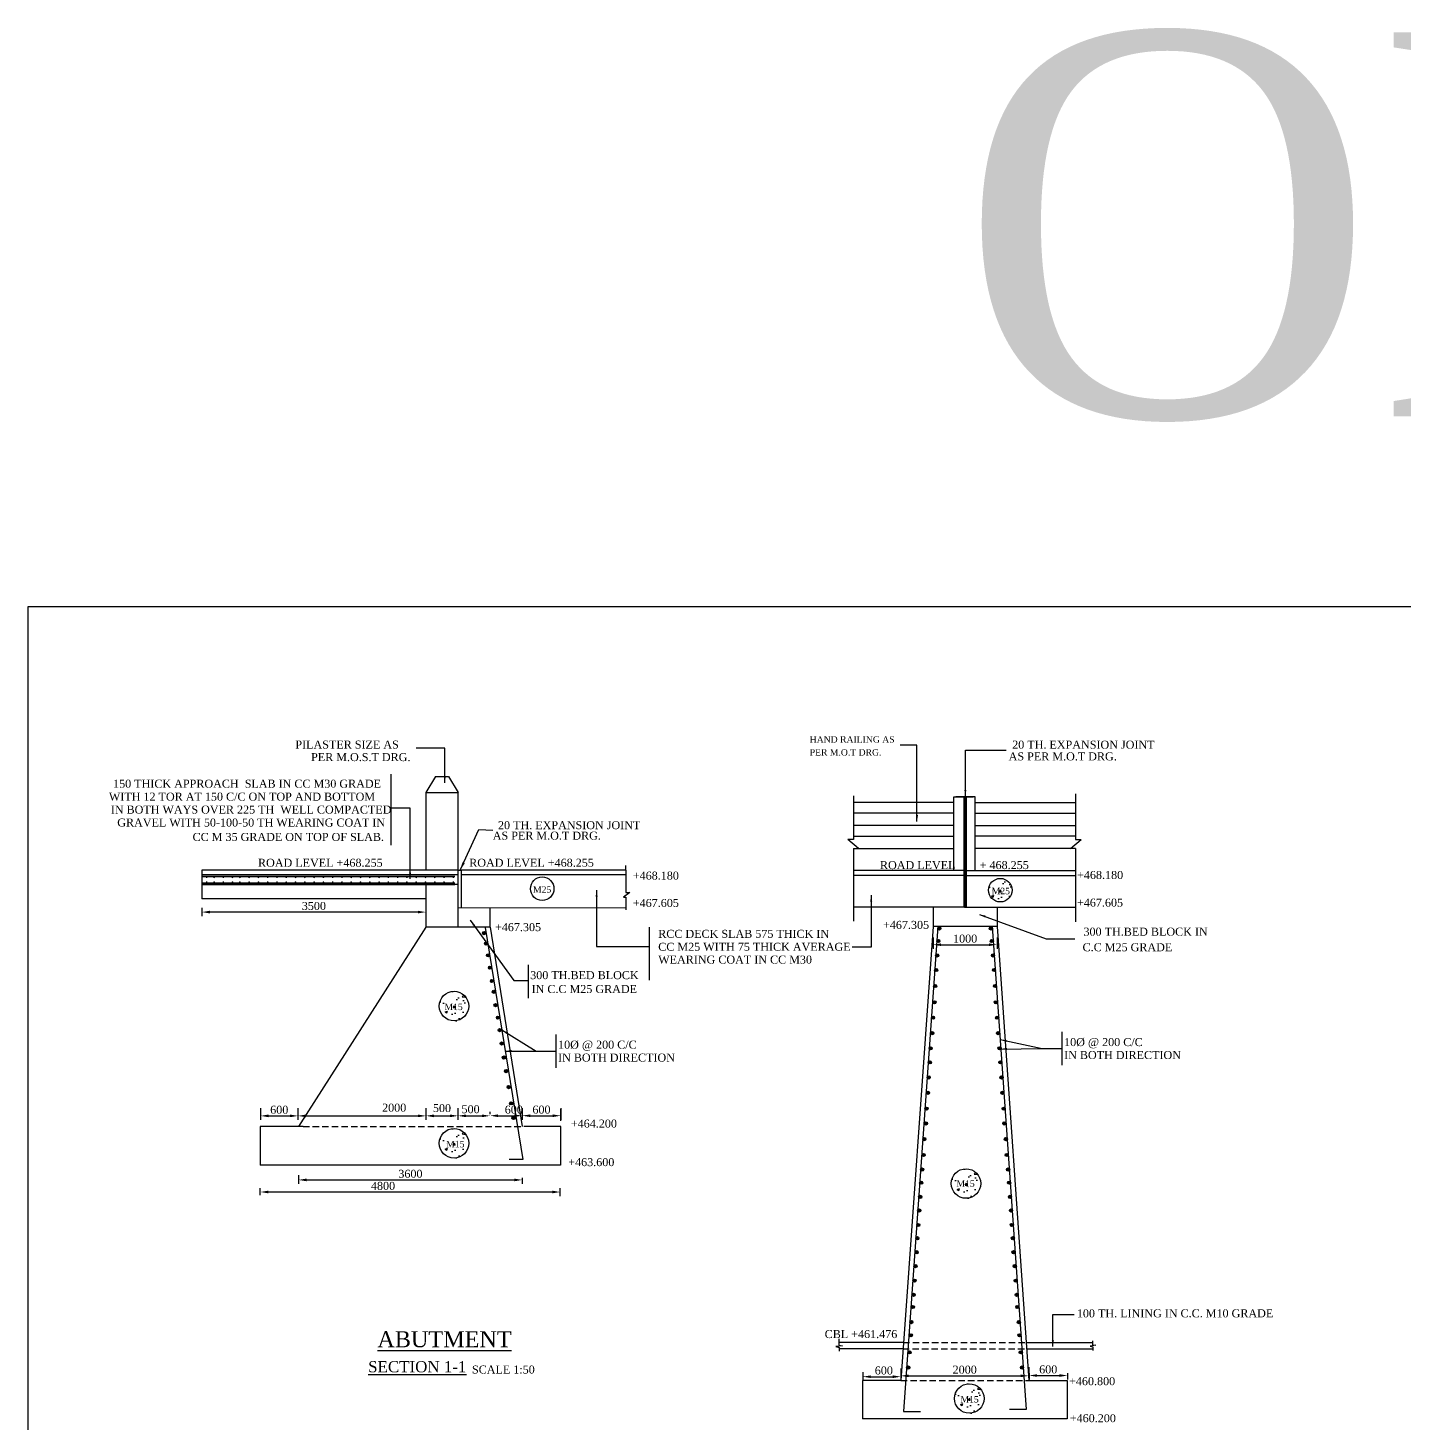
# Model space of a CAD drawing. Header units: millimetres. Extents: x 346 to 1911, y -113 to 1336.
# Drawn here: x 1051 to 1481, y 317 to 753 of the extents above; entities that cross this region are included whole.
import ezdxf
from ezdxf.enums import TextEntityAlignment as Align

# ---------------------------------------------------------------- set-up
doc = ezdxf.new("R2010")
doc.units = ezdxf.units.MM
doc.header["$MEASUREMENT"] = 0
doc.linetypes.add('DASHDOT', pattern=[1, 0.5, -0.25, 0, -0.25])
doc.linetypes.add('HIDDEN', pattern=[0.375, 0.25, -0.125])
doc.styles.get("Standard").update_dxf_attribs({"font": 'times.ttf', "height": 2.5})
doc.dimstyles.new('ISO-25', dxfattribs={"dimtxt": 2.5, "dimasz": 2.5, "dimexe": 1.25, "dimexo": 0.625, "dimtad": 1, "dimtih": 1, "dimtoh": 1, "dimdsep": 46, "dimtxsty": 'Standard', "dimcen": 0.54, "dimadec": 0, "dimazin": 0, "dimtfac": 1, "dimtofl": 0, "dimtmove": 0, "dimatfit": 3, "dimfxl": 1, "dimarcsym": 0})
doc.dimstyles.new('STANDARD$7', dxfattribs={"dimtxt": 2, "dimasz": 2, "dimexe": 1.25, "dimexo": 0.625, "dimtad": 1, "dimdec": 0, "dimlfac": 0.5, "dimdsep": 46, "dimtxsty": 'Standard', "dimcen": 2.5, "dimadec": 0, "dimazin": 0, "dimtfac": 1, "dimtdec": 0, "dimtmove": 0, "dimatfit": 3, "dimfxl": 1, "dimtolj": 1, "dimtzin": 0, "dimarcsym": 0})

# ---------------------------------------------------------------- blocks, each defined once
blk = doc.blocks.new('*D84')
at = {"color": 0, "lineweight": -2, "transparency": 16777216}
for p, q in [((1123.6, 388.28), (1123.6, 390.49)), ((1214.83, 389.24), (1126.1, 389.24)), ((1217.33, 387.93), (1217.33, 390.49))]:
    blk.add_line(p, q, dxfattribs=at)
at = {"color": 0, "transparency": 16777216}
for points in [[(1126.1, 389.66), (1126.1, 388.83), (1123.6, 389.24)], [(1214.83, 389.66), (1214.83, 388.83), (1217.33, 389.24)]]:
    blk.add_solid(points, dxfattribs=at)
at = {"layer": 'Defpoints', "color": 0, "transparency": 16777216}
for p in [(1123.6, 389.24), (1123.6, 387.66), (1217.33, 387.31)]:
    blk.add_point(p, dxfattribs=at)
at = {"color": 0, "transparency": 16777216, "insert": (1161.95, 391.14), "char_height": 2.5, "attachment_point": 5}
blk.add_mtext('4800', dxfattribs=at)
blk = doc.blocks.new('*D85')
at = {"color": 0, "lineweight": -2, "transparency": 16777216}
for p, q in [((1135.37, 414.79), (1135.37, 411.78)), ((1175.37, 415.42), (1175.37, 411.78)), ((1137.87, 413.03), (1172.87, 413.03))]:
    blk.add_line(p, q, dxfattribs=at)
at = {"color": 0, "transparency": 16777216}
for points in [[(1137.87, 413.45), (1137.87, 412.62), (1135.37, 413.03)], [(1172.87, 413.45), (1172.87, 412.62), (1175.37, 413.03)]]:
    blk.add_solid(points, dxfattribs=at)
at = {"layer": 'Defpoints', "color": 0, "transparency": 16777216}
for p in [(1135.37, 415.41), (1175.37, 416.05), (1175.37, 413.03)]:
    blk.add_point(p, dxfattribs=at)
at = {"color": 0, "transparency": 16777216, "insert": (1165.44, 415.57), "char_height": 2.5, "attachment_point": 5}
blk.add_mtext('2000', dxfattribs=at)
blk = doc.blocks.new('*D86')
at = {"color": 0, "lineweight": -2, "transparency": 16777216}
for p, q in [((1135.56, 394.5), (1135.56, 391.77)), ((1138.06, 393.02), (1202.96, 393.02)), ((1205.46, 393.67), (1205.46, 391.77))]:
    blk.add_line(p, q, dxfattribs=at)
at = {"color": 0, "transparency": 16777216}
for points in [[(1138.06, 393.44), (1138.06, 392.6), (1135.56, 393.02)], [(1202.96, 393.44), (1202.96, 392.6), (1205.46, 393.02)]]:
    blk.add_solid(points, dxfattribs=at)
at = {"layer": 'Defpoints', "color": 0, "transparency": 16777216}
for p in [(1135.56, 395.12), (1205.46, 394.29), (1205.46, 393.02)]:
    blk.add_point(p, dxfattribs=at)
at = {"color": 0, "transparency": 16777216, "insert": (1170.51, 394.92), "char_height": 2.5, "attachment_point": 5}
blk.add_mtext('3600', dxfattribs=at)
blk = doc.blocks.new('*D87')
at = {"color": 0, "lineweight": -2, "transparency": 16777216}
for p, q in [((1123.68, 415.41), (1123.68, 411.78)), ((1135.37, 415.41), (1135.37, 411.78)), ((1126.18, 413.03), (1132.87, 413.03))]:
    blk.add_line(p, q, dxfattribs=at)
at = {"color": 0, "transparency": 16777216}
for points in [[(1126.18, 413.45), (1126.18, 412.62), (1123.68, 413.03)], [(1132.87, 413.45), (1132.87, 412.62), (1135.37, 413.03)]]:
    blk.add_solid(points, dxfattribs=at)
at = {"layer": 'Defpoints', "color": 0, "transparency": 16777216}
for p in [(1123.68, 416.04), (1135.37, 416.04), (1135.37, 413.03)]:
    blk.add_point(p, dxfattribs=at)
at = {"color": 0, "transparency": 16777216, "insert": (1129.53, 414.93), "char_height": 2.5, "attachment_point": 5}
blk.add_mtext('600', dxfattribs=at)
blk = doc.blocks.new('*D88')
at = {"color": 0, "lineweight": -2, "transparency": 16777216}
for p, q in [((1195.38, 413.54), (1195.38, 414.34)), ((1205.46, 413.59), (1205.46, 414.34)), ((1197.88, 413.09), (1202.96, 413.09))]:
    blk.add_line(p, q, dxfattribs=at)
at = {"color": 0, "transparency": 16777216}
for points in [[(1197.88, 413.5), (1197.88, 412.67), (1195.38, 413.09)], [(1202.96, 413.5), (1202.96, 412.67), (1205.46, 413.09)]]:
    blk.add_solid(points, dxfattribs=at)
at = {"layer": 'Defpoints', "color": 0, "transparency": 16777216}
for p in [(1195.38, 412.92), (1205.46, 413.09), (1205.46, 412.96)]:
    blk.add_point(p, dxfattribs=at)
at = {"color": 0, "transparency": 16777216, "insert": (1202.81, 414.98), "char_height": 2.5, "attachment_point": 5}
blk.add_mtext('600', dxfattribs=at)
blk = doc.blocks.new('*D89')
at = {"color": 0, "lineweight": -2, "transparency": 16777216}
for p, q in [((1175.37, 415.42), (1175.37, 411.79)), ((1185.37, 415.42), (1185.37, 411.79)), ((1177.87, 413.04), (1182.87, 413.04))]:
    blk.add_line(p, q, dxfattribs=at)
at = {"color": 0, "transparency": 16777216}
for points in [[(1177.87, 413.46), (1177.87, 412.62), (1175.37, 413.04)], [(1182.87, 413.46), (1182.87, 412.62), (1185.37, 413.04)]]:
    blk.add_solid(points, dxfattribs=at)
at = {"layer": 'Defpoints', "color": 0, "transparency": 16777216}
for p in [(1175.37, 416.05), (1185.37, 416.05), (1185.37, 413.04)]:
    blk.add_point(p, dxfattribs=at)
at = {"color": 0, "transparency": 16777216, "insert": (1180.37, 415.46), "char_height": 2.5, "attachment_point": 5}
blk.add_mtext('500', dxfattribs=at)
blk = doc.blocks.new('*D90')
at = {"color": 0, "lineweight": -2, "transparency": 16777216}
for p, q in [((1205.46, 415.42), (1205.46, 411.84)), ((1217.46, 415.42), (1217.46, 411.84)), ((1207.96, 413.09), (1214.96, 413.09))]:
    blk.add_line(p, q, dxfattribs=at)
at = {"color": 0, "transparency": 16777216}
for points in [[(1207.96, 413.5), (1207.96, 412.67), (1205.46, 413.09)], [(1214.96, 413.5), (1214.96, 412.67), (1217.46, 413.09)]]:
    blk.add_solid(points, dxfattribs=at)
at = {"layer": 'Defpoints', "color": 0, "transparency": 16777216}
for p in [(1205.46, 416.05), (1217.46, 416.05), (1217.46, 413.09)]:
    blk.add_point(p, dxfattribs=at)
at = {"color": 0, "transparency": 16777216, "insert": (1211.46, 414.98), "char_height": 2.5, "attachment_point": 5}
blk.add_mtext('600', dxfattribs=at)
blk = doc.blocks.new('*D47')
at = {"color": 0, "lineweight": -2, "transparency": 16777216}
for p, q in [((1311.83, 332.94), (1311.83, 330.29)), ((1314.33, 331.54), (1321.21, 331.54)), ((1323.71, 332.53), (1323.71, 330.29))]:
    blk.add_line(p, q, dxfattribs=at)
at = {"color": 0, "transparency": 16777216}
for points in [[(1314.33, 331.95), (1314.33, 331.12), (1311.83, 331.54)], [(1321.21, 331.95), (1321.21, 331.12), (1323.71, 331.54)]]:
    blk.add_solid(points, dxfattribs=at)
at = {"layer": 'Defpoints', "color": 0, "transparency": 16777216}
for p in [(1311.83, 333.57), (1323.71, 333.15), (1323.71, 331.54)]:
    blk.add_point(p, dxfattribs=at)
at = {"color": 0, "transparency": 16777216, "insert": (1318.43, 333.46), "char_height": 2.5, "attachment_point": 5}
blk.add_mtext('600', dxfattribs=at)
blk = doc.blocks.new('*D48')
at = {"color": 0, "lineweight": -2, "transparency": 16777216}
for p, q in [((1363.83, 332.6), (1363.83, 330.65)), ((1366.33, 331.9), (1373.27, 331.9)), ((1375.77, 332.6), (1375.77, 330.65))]:
    blk.add_line(p, q, dxfattribs=at)
at = {"color": 0, "transparency": 16777216}
for points in [[(1366.33, 332.32), (1366.33, 331.48), (1363.83, 331.9)], [(1373.27, 332.32), (1373.27, 331.48), (1375.77, 331.9)]]:
    blk.add_solid(points, dxfattribs=at)
at = {"layer": 'Defpoints', "color": 0, "transparency": 16777216}
for p in [(1363.83, 333.22), (1375.77, 333.22), (1375.77, 331.9)]:
    blk.add_point(p, dxfattribs=at)
at = {"color": 0, "transparency": 16777216, "insert": (1369.8, 333.8), "char_height": 2.5, "attachment_point": 5}
blk.add_mtext('600', dxfattribs=at)
blk = doc.blocks.new('*D49')
at = {"color": 0, "lineweight": -2, "transparency": 16777216}
for p, q in [((1323.71, 334.09), (1323.71, 330.56)), ((1326.21, 331.81), (1361.19, 331.81)), ((1363.69, 334.48), (1363.69, 330.56))]:
    blk.add_line(p, q, dxfattribs=at)
at = {"color": 0, "transparency": 16777216}
for points in [[(1326.21, 332.23), (1326.21, 331.39), (1323.71, 331.81)], [(1361.19, 332.23), (1361.19, 331.39), (1363.69, 331.81)]]:
    blk.add_solid(points, dxfattribs=at)
at = {"layer": 'Defpoints', "color": 0, "transparency": 16777216}
for p in [(1323.71, 334.72), (1363.69, 335.11), (1363.69, 331.81)]:
    blk.add_point(p, dxfattribs=at)
at = {"color": 0, "transparency": 16777216, "insert": (1343.7, 333.71), "char_height": 2.5, "attachment_point": 5}
blk.add_mtext('2000', dxfattribs=at)
blk = doc.blocks.new('*D50')
at = {"color": 0, "lineweight": -2, "transparency": 16777216}
for p, q in [((1333.83, 468.81), (1333.83, 465.26)), ((1336.33, 466.51), (1351.32, 466.51)), ((1353.82, 468.81), (1353.82, 465.26))]:
    blk.add_line(p, q, dxfattribs=at)
at = {"color": 0, "transparency": 16777216}
for points in [[(1336.33, 466.93), (1336.33, 466.1), (1333.83, 466.51)], [(1351.32, 466.93), (1351.32, 466.1), (1353.82, 466.51)]]:
    blk.add_solid(points, dxfattribs=at)
at = {"layer": 'Defpoints', "color": 0, "transparency": 16777216}
for p in [(1333.83, 469.43), (1353.82, 469.43), (1353.82, 466.51)]:
    blk.add_point(p, dxfattribs=at)
at = {"color": 0, "transparency": 16777216, "insert": (1343.84, 468.41), "char_height": 2.5, "attachment_point": 5}
blk.add_mtext('1000', dxfattribs=at)
blk = doc.blocks.new('*D51')
at = {"color": 0, "lineweight": -2, "transparency": 16777216}
for p, q in [((1105.38, 478.09), (1105.38, 475.46)), ((1172.83, 476.71), (1107.88, 476.71)), ((1175.33, 478.04), (1175.33, 475.46))]:
    blk.add_line(p, q, dxfattribs=at)
at = {"color": 0, "transparency": 16777216}
for points in [[(1107.88, 477.13), (1107.88, 476.29), (1105.38, 476.71)], [(1172.83, 477.13), (1172.83, 476.29), (1175.33, 476.71)]]:
    blk.add_solid(points, dxfattribs=at)
at = {"layer": 'Defpoints', "color": 0, "transparency": 16777216}
for p in [(1105.38, 478.72), (1105.38, 476.71), (1175.33, 478.67)]:
    blk.add_point(p, dxfattribs=at)
at = {"color": 0, "transparency": 16777216, "insert": (1140.35, 478.61), "char_height": 2.5, "attachment_point": 5}
blk.add_mtext('3500', dxfattribs=at)

msp = doc.modelspace()

# ---------------------------------------------------------------- hatches: boundary and pattern name
at = {"ltscale": 10}
h = msp.add_hatch(dxfattribs=at)
h.set_pattern_fill('AR-CONC', color=256, style=0)
h.set_pattern_definition([(50, (-1287.6357, -381.062), (7.172602, -0.627521), [0.75, -8.25]), (355, (-1287.636, -381.062), (-1.387513, 7.521921), [0.6, -6.6]), (100.4514, (-1287.038, -381.1144), (5.785094, 6.894395), [0.637402, -7.011421]), (46.1842, (-1287.636, -379.062), (10.67241, -1.65519), [1.125, -12.375]), (96.6356, (-1286.746, -379.2), (9.346627, 9.74118), [0.956103, -10.51713]), (351.1842, (-1287.636, -379.062), (9.34662, 9.741186), [0.9, -9.9]), (21, (-1286.6357, -379.562), (5.96907, -4.026189), [0.75, -8.25]), (326, (-1286.636, -379.562), (2.433153, 7.2515), [0.6, -6.6]), (71.4514, (-1286.138, -379.8976), (8.402226, 3.225305), [0.637402, -7.011421]), (37.5, (-1287.6357, -381.062), (0.1215986, 3.3289385), [0, -6.52, 0, -6.7, 0, -6.625]), (7.5, (-1287.6357, -381.062), (2.6306954, 3.944117), [0, -3.82, 0, -6.37, 0, -2.525]), (327.5, (-1289.8657, -381.062), (5.3382244, -0.2255487), [0, -2.5, 0, -7.8, 0, -10.35]), (317.5, (-1290.8657, -381.062), (5.831862, 1.00105), [0, -3.25, 0, -5.18, 0, -7.35])])
edge = h.paths.add_edge_path()
edge.add_arc((1354.82406, 483.55542), 3.67468, 0, 360)
for points in [[(1336.27446, 471.59765, -1), (1335.27446, 471.59765, -1)], [(1351.38163, 471.59765, 1), (1352.38163, 471.59765, 1)], [(1193.03238, 470.13604, 1), (1194.03238, 470.13604, 1)], [(1193.67482, 466.86428, 1), (1194.67482, 466.86428, 1)], [(1335.96608, 467.65509, 1), (1334.96608, 467.65509, 1)], [(1351.69001, 467.65509, 1), (1352.69001, 467.65509, 1)], [(1194.26871, 463.17724, 1), (1195.26871, 463.17724, 1)], [(1335.59603, 463.15811, 1), (1334.59603, 463.15811, 1)], [(1352.06006, 463.15811, 1), (1353.06006, 463.15811, 1)], [(1194.86999, 459.33661, 1), (1195.86999, 459.33661, 1)], [(1335.28766, 458.59952, 1), (1334.28766, 458.59952, 1)], [(1352.36844, 458.59952, 1), (1353.36844, 458.59952, 1)], [(1195.4874, 455.169, 1), (1196.4874, 455.169, 1)], [(1334.97928, 453.59445, 1), (1333.97928, 453.59445, 1)], [(1352.67682, 453.59445, 1), (1353.67682, 453.59445, 1)], [(1196.06608, 451.80509, 1), (1197.06608, 451.80509, 1)], [(1334.73295, 448.52843, 1), (1333.73295, 448.52843, 1)], [(1352.92315, 448.52843, 1), (1353.92315, 448.52843, 1)], [(1196.61475, 447.63411, 1), (1197.61475, 447.63411, 1)], [(1197.35749, 443.72306, 1), (1198.35749, 443.72306, 1)], [(1197.89321, 439.8167, 1), (1198.89321, 439.8167, 1)], [(1334.30104, 443.70152, 1), (1333.30104, 443.70152, 1)], [(1353.35506, 443.70152, 1), (1354.35506, 443.70152, 1)], [(1198.51152, 435.6369, 1), (1199.51152, 435.6369, 1)], [(1334.0536, 438.8849, 1), (1333.0536, 438.8849, 1)], [(1353.6025, 438.8849, 1), (1354.6025, 438.8849, 1)], [(1199.20896, 431.2523, 1), (1200.20896, 431.2523, 1)], [(1333.56019, 434.14151, 1), (1332.56019, 434.14151, 1)], [(1354.0959, 434.14151, 1), (1355.0959, 434.14151, 1)], [(1199.89845, 427.0194, 1), (1200.89845, 427.0194, 1)], [(1333.31266, 429.74815, 1), (1332.31266, 429.74815, 1)], [(1354.34344, 429.74815, 1), (1355.34344, 429.74815, 1)], [(1332.94252, 425.05374, 1), (1331.94252, 425.05374, 1)], [(1354.71358, 425.05374, 1), (1355.71358, 425.05374, 1)], [(1200.6947, 422.0175, 1), (1201.6947, 422.0175, 1)], [(1332.69591, 420.23812, 1), (1331.69591, 420.23812, 1)], [(1354.96019, 420.23812, 1), (1355.96019, 420.23812, 1)], [(1201.49442, 416.94899, 1), (1202.49442, 416.94899, 1)], [(1332.26241, 415.29398, 1), (1331.26241, 415.29398, 1)], [(1355.39368, 415.29398, 1), (1356.39368, 415.29398, 1)], [(1202.20241, 412.35956, 1), (1203.20241, 412.35956, 1)], [(1332.07748, 410.6645, 1), (1331.07748, 410.6645, 1)], [(1355.57862, 410.6645, 1), (1356.57862, 410.6645, 1)], [(1331.58334, 405.78329, 1), (1330.58334, 405.78329, 1)], [(1356.07276, 405.78329, 1), (1357.07276, 405.78329, 1)], [(1331.33663, 400.79349, 1), (1330.33663, 400.79349, 1)], [(1356.31946, 400.79349, 1), (1357.31946, 400.79349, 1)], [(1330.90379, 396.26297, 1), (1329.90379, 396.26297, 1)], [(1356.75231, 396.26297, 1), (1357.75231, 396.26297, 1)], [(1330.59147, 392.14299, 1), (1329.59147, 392.14299, 1)], [(1357.06463, 392.14299, 1), (1358.06463, 392.14299, 1)], [(1330.29565, 387.71099, 1), (1329.29565, 387.71099, 1)], [(1357.36044, 387.71099, 1), (1358.36044, 387.71099, 1)], [(1329.99984, 383.47596, 1), (1328.99984, 383.47596, 1)], [(1357.65626, 383.47596, 1), (1358.65626, 383.47596, 1)], [(1329.70402, 378.94547, 1), (1328.70402, 378.94547, 1)], [(1357.95208, 378.94547, 1), (1358.95208, 378.94547, 1)], [(1329.4082, 374.80893, 1), (1328.4082, 374.80893, 1)], [(1358.24789, 374.80893, 1), (1359.24789, 374.80893, 1)], [(1329.2104, 370.4202, 1), (1328.2104, 370.4202, 1)], [(1358.4457, 370.4202, 1), (1359.4457, 370.4202, 1)], [(1328.81598, 366.08668, 1), (1327.81598, 366.08668, 1)], [(1358.84012, 366.08668, 1), (1359.84012, 366.08668, 1)], [(1328.52016, 361.55619, 1), (1327.52016, 361.55619, 1)], [(1359.13594, 361.55619, 1), (1360.13594, 361.55619, 1)], [(1328.22434, 357.12419, 1), (1327.22434, 357.12419, 1)], [(1359.43175, 357.12419, 1), (1360.43175, 357.12419, 1)], [(1328.02654, 353.33011, 1), (1327.02654, 353.33011, 1)], [(1359.62956, 353.33011, 1), (1360.62956, 353.33011, 1)], [(1327.53351, 348.60263, 1), (1326.53351, 348.60263, 1)], [(1360.12259, 348.60263, 1), (1361.12259, 348.60263, 1)], [(1327.3363, 344.4661, 1), (1326.3363, 344.4661, 1)], [(1360.3198, 344.4661, 1), (1361.3198, 344.4661, 1)], [(1326.94188, 339.14769, 1), (1325.94188, 339.14769, 1)], [(1360.71422, 339.14769, 1), (1361.71422, 339.14769, 1)], [(1326.54671, 334.38837, 1), (1325.54671, 334.38837, 1)], [(1361.10938, 334.38837, 1), (1362.10938, 334.38837, 1)]]:
    msp.add_hatch(color=256).paths.add_polyline_path(points)
h = msp.add_hatch(dxfattribs=at)
h.set_pattern_fill('AR-CONC', color=256, style=0)
h.set_pattern_definition([(50, (-1458.3325, -417.278), (7.172602, -0.627521), [0.75, -8.25]), (355, (-1458.3325, -417.278), (-1.387513, 7.521921), [0.6, -6.6]), (100.4514, (-1457.735, -417.33), (5.785094, 6.894395), [0.637402, -7.011421]), (46.1842, (-1458.3325, -415.278), (10.67241, -1.65519), [1.125, -12.375]), (96.6356, (-1457.443, -415.416), (9.346627, 9.74118), [0.956103, -10.51713]), (351.1842, (-1458.333, -415.278), (9.34662, 9.741186), [0.9, -9.9]), (21, (-1457.3325, -415.778), (5.96907, -4.026189), [0.75, -8.25]), (326, (-1457.3325, -415.778), (2.433153, 7.2515), [0.6, -6.6]), (71.4514, (-1456.835, -416.113), (8.402226, 3.225305), [0.637402, -7.011421]), (37.5, (-1458.3325, -417.2777), (0.1215986, 3.3289385), [0, -6.52, 0, -6.7, 0, -6.625]), (7.5, (-1458.3325, -417.2777), (2.6306954, 3.944117), [0, -3.82, 0, -6.37, 0, -2.525]), (327.5, (-1460.5625, -417.2777), (5.3382244, -0.2255487), [0, -2.5, 0, -7.8, 0, -10.35]), (317.5, (-1461.5625, -417.2777), (5.831862, 1.00105), [0, -3.25, 0, -5.18, 0, -7.35])])
edge = h.paths.add_edge_path()
edge.add_arc((1184.12722, 447.33977), 4.61142, 0, 360)
h = msp.add_hatch(dxfattribs=at)
h.set_pattern_fill('AR-CONC', color=256, style=0)
h.set_pattern_definition([(50, (-1458.3325, -460.1426), (7.172602, -0.627521), [0.75, -8.25]), (355, (-1458.3325, -460.1426), (-1.387513, 7.521921), [0.6, -6.6]), (100.4514, (-1457.735, -460.195), (5.785094, 6.894395), [0.637402, -7.011421]), (46.1842, (-1458.3325, -458.143), (10.67241, -1.65519), [1.125, -12.375]), (96.6356, (-1457.443, -458.28), (9.346627, 9.74118), [0.956103, -10.51713]), (351.1842, (-1458.333, -458.143), (9.34662, 9.741186), [0.9, -9.9]), (21, (-1457.3325, -458.6426), (5.96907, -4.026189), [0.75, -8.25]), (326, (-1457.3325, -458.6426), (2.433153, 7.2515), [0.6, -6.6]), (71.4514, (-1456.835, -458.978), (8.402226, 3.225305), [0.637402, -7.011421]), (37.5, (-1458.3325, -460.1426), (0.1215986, 3.3289385), [0, -6.52, 0, -6.7, 0, -6.625]), (7.5, (-1458.3325, -460.1426), (2.6306954, 3.944117), [0, -3.82, 0, -6.37, 0, -2.525]), (327.5, (-1460.5625, -460.1426), (5.3382244, -0.2255487), [0, -2.5, 0, -7.8, 0, -10.35]), (317.5, (-1461.5625, -460.1426), (5.831862, 1.00105), [0, -3.25, 0, -5.18, 0, -7.35])])
edge = h.paths.add_edge_path()
edge.add_arc((1184.12722, 404.47493), 4.61142, 0, 360)
h = msp.add_hatch(dxfattribs=at)
h.set_pattern_fill('AR-CONC', color=256, style=0)
h.set_pattern_definition([(50, (-1298.3533, -472.73), (7.172602, -0.627521), [0.75, -8.25]), (355, (-1298.353, -472.73), (-1.387513, 7.521921), [0.6, -6.6]), (100.4514, (-1297.7556, -472.782), (5.785094, 6.894395), [0.637402, -7.011421]), (46.1842, (-1298.353, -470.73), (10.67241, -1.65519), [1.125, -12.375]), (96.6356, (-1297.464, -470.868), (9.346627, 9.74118), [0.956103, -10.51713]), (351.1842, (-1298.353, -470.73), (9.34662, 9.741186), [0.9, -9.9]), (21, (-1297.3533, -471.23), (5.96907, -4.026189), [0.75, -8.25]), (326, (-1297.353, -471.23), (2.433153, 7.2515), [0.6, -6.6]), (71.4514, (-1296.856, -471.5655), (8.402226, 3.225305), [0.637402, -7.011421]), (37.5, (-1298.3533, -472.73), (0.1215986, 3.3289385), [0, -6.52, 0, -6.7, 0, -6.625]), (7.5, (-1298.3533, -472.73), (2.6306954, 3.944117), [0, -3.82, 0, -6.37, 0, -2.525]), (327.5, (-1300.5833, -472.73), (5.3382244, -0.2255487), [0, -2.5, 0, -7.8, 0, -10.35]), (317.5, (-1301.5833, -472.73), (5.831862, 1.00105), [0, -3.25, 0, -5.18, 0, -7.35])])
edge = h.paths.add_edge_path()
edge.add_arc((1344.10638, 391.88755), 4.61142, 0, 360)
h = msp.add_hatch(dxfattribs=at)
h.set_pattern_fill('AR-CONC', color=256, style=0)
h.set_pattern_definition([(50, (-1297.3385, -539.897), (7.172602, -0.627521), [0.75, -8.25]), (355, (-1297.3385, -539.897), (-1.387513, 7.521921), [0.6, -6.6]), (100.4514, (-1296.741, -539.949), (5.785094, 6.894395), [0.637402, -7.011421]), (46.1842, (-1297.3385, -537.897), (10.67241, -1.65519), [1.125, -12.375]), (96.6356, (-1296.449, -538.035), (9.346627, 9.74118), [0.956103, -10.51713]), (351.1842, (-1297.339, -537.897), (9.34662, 9.741186), [0.9, -9.9]), (21, (-1296.3385, -538.397), (5.96907, -4.026189), [0.75, -8.25]), (326, (-1296.3385, -538.397), (2.433153, 7.2515), [0.6, -6.6]), (71.4514, (-1295.841, -538.7326), (8.402226, 3.225305), [0.637402, -7.011421]), (37.5, (-1297.3385, -539.897), (0.1215986, 3.3289385), [0, -6.52, 0, -6.7, 0, -6.625]), (7.5, (-1297.3385, -539.897), (2.6306954, 3.944117), [0, -3.82, 0, -6.37, 0, -2.525]), (327.5, (-1299.5685, -539.897), (5.3382244, -0.2255487), [0, -2.5, 0, -7.8, 0, -10.35]), (317.5, (-1300.5685, -539.897), (5.831862, 1.00105), [0, -3.25, 0, -5.18, 0, -7.35])])
edge = h.paths.add_edge_path()
edge.add_arc((1345.12117, 324.72046), 4.61142, 0, 360)

# ---------------------------------------------------------------- linework, layer by layer
for p, q in [((1050.99009, 572.05795), (1050.99009, 32.05795)), ((1910.99008, 572.05795), (1050.99009, 572.05795)), ((1164.49884, 497.63288), (1164.49884, 519.81393)), ((1178.31898, 519.09634), (1175.36034, 514.04123)), ((1178.31898, 519.09634), (1182.37942, 519.09634)), ((1182.37942, 519.09634), (1185.37942, 514.04123)), ((1164.49884, 507.13096), (1164.49884, 512.29711)), ((1175.29064, 514.04123), (1175.29064, 489.85538)), ((1175.36034, 514.04123), (1185.37942, 514.04123)), ((1185.37942, 471.99134), (1185.37942, 514.04123)), ((1340.3291, 510.94278), (1308.95321, 510.94278)), ((1340.3291, 491.8283), (1340.3291, 512.7283)), ((1340.3291, 489.69204), (1340.3291, 512.7283)), ((1340.3291, 512.7283), (1342.01827, 512.7283)), ((1340.3291, 512.7283), (1346.3291, 512.7283)), ((1340.3291, 512.7283), (1342.01827, 512.7283)), ((1340.3291, 512.7283), (1346.3291, 512.7283)), ((1346.92962, 512.7283), (1340.92962, 512.7283)), ((1346.92962, 512.7283), (1340.92962, 512.7283)), ((1343.62936, 489.69204), (1343.62936, 512.7283)), ((1346.92962, 512.7283), (1345.24045, 512.7283)), ((1346.92962, 512.7283), (1345.24045, 512.7283)), ((1346.92962, 489.69204), (1346.92962, 512.7283)), ((1346.92962, 491.8283), (1346.92962, 512.7283)), ((1346.92962, 510.94278), (1378.30551, 510.94278)), ((1340.3291, 507.64278), (1308.95321, 507.64278)), ((1346.92962, 507.64278), (1378.30551, 507.64278)), ((1340.3291, 503.74278), (1308.95321, 503.74278)), ((1346.92962, 503.74278), (1378.30551, 503.74278)), ((1308.95321, 500.44278), (1340.3291, 500.44278)), ((1378.30551, 500.44278), (1346.92962, 500.44278)), ((1308.95321, 496.54278), (1340.3291, 496.54278)), ((1378.30551, 496.54278), (1346.92962, 496.54278)), ((1105.37942, 488.34123), (1184.37942, 488.34123)), ((1185.37942, 489.84123), (1186.4554, 489.84123)), ((1237.8546, 489.84123), (1186.4554, 489.84123)), ((1186.45691, 477.98416), (1186.4554, 489.84123)), ((1237.8546, 488.34123), (1186.4554, 488.34123)), ((1343.62936, 489.69204), (1308.95321, 489.69204)), ((1343.62936, 489.69204), (1378.30551, 489.69204)), ((1105.37942, 487.84123), (1184.37942, 487.84123)), ((1105.37942, 485.84123), (1184.37942, 485.84123)), ((1105.37942, 485.34123), (1184.37942, 485.34123)), ((1175.3264, 485.34123), (1175.32508, 471.99134)), ((1343.62936, 488.19204), (1308.95321, 488.19204)), ((1343.62936, 488.19204), (1308.95321, 488.19204)), ((1343.62936, 488.19204), (1378.30551, 488.19204)), ((1237.8546, 478.04123), (1185.37942, 477.98296)), ((1195.3794, 471.99134), (1195.3794, 477.99237)), ((1343.62936, 478.25204), (1308.95321, 478.25204)), ((1343.62936, 478.25204), (1378.30551, 478.25204)), ((1195.3794, 471.99134), (1175.32508, 471.99134)), ((1245.1766, 455.48886), (1245.1766, 471.9656)), ((1207.35672, 449.79481), (1207.35672, 460.18458)), ((1216.06628, 428.08299), (1216.06628, 438.47277)), ((1374.18383, 428.87944), (1374.18383, 439.26922)), ((1185.37287, 413.82849), (1185.37287, 411.79066)), ((1187.87287, 413.04066), (1192.8794, 413.04066)), ((1205.60148, 399.41516), (1201.32119, 399.41516)), ((1305.54753, 341.19764), (1303.44619, 340.92135)), ((1303.44619, 340.92135), (1304.44156, 340.70032)), ((1304.33096, 343.35268), (1304.33096, 341.41867)), ((1304.33096, 341.41867), (1305.54753, 341.19764)), ((1324.47083, 342.27009), (1304.37016, 342.27009)), ((1324.34385, 340.27009), (1304.37016, 340.27009)), ((1304.44156, 340.70032), (1304.44156, 339.53991)), ((1363.01638, 342.27009), (1383.72247, 342.27009)), ((1363.14108, 340.27009), (1383.72247, 340.27009)), ((1384.72354, 341.34139), (1382.86226, 341.06585)), ((1382.86226, 341.06585), (1383.6895, 340.89363)), ((1383.65503, 342.78799), (1383.65503, 341.5136)), ((1383.65503, 341.5136), (1384.72354, 341.34139)), ((1383.6895, 340.89363), (1383.6895, 339.72258)), ((1324.5285, 320.68331), (1329.84472, 320.68331)), ((1362.89142, 321.27375), (1357.725, 321.27375))]:
    msp.add_line(p, q)
for p, q in [((1308.95321, 513.08476), (1308.95321, 499.33967)), ((1378.30551, 513.7052), (1378.30551, 499.33967)), ((1308.95321, 499.33967), (1307.15951, 499.33967)), ((1310.47243, 496.54278), (1307.15951, 499.33967)), ((1376.78629, 496.54278), (1380.09921, 499.33967)), ((1378.30551, 499.33967), (1380.09921, 499.33967)), ((1308.95321, 496.54278), (1308.95321, 473.82553)), ((1308.95321, 496.54278), (1310.47243, 496.54278)), ((1378.30551, 496.54278), (1376.78629, 496.54278)), ((1378.30551, 496.54278), (1378.30551, 473.67845)), ((1237.8546, 489.84123), (1237.8546, 491.29617)), ((1237.8546, 489.84123), (1237.8546, 482.85374)), ((1239.11223, 482.85374), (1237.06487, 481.41614)), ((1237.06487, 481.41614), (1237.8546, 481.41614)), ((1237.8546, 482.85374), (1239.11223, 482.85374)), ((1237.8546, 481.41614), (1237.8546, 477.37868)), ((1205.4554, 415.42003), (1205.4554, 411.79066)), ((1205.4554, 415.42003), (1205.4554, 411.79066)), ((1217.4554, 411.49742), (1217.4554, 415.12083)), ((1123.56287, 409.66798), (1123.59522, 397.66798)), ((1136.95809, 409.66798), (1123.56287, 409.66798)), ((1217.41287, 409.66798), (1217.41287, 397.66798)), ((1217.41287, 397.66798), (1123.59522, 397.66798))]:
    msp.add_line(p, q, dxfattribs=at)
at = {"lineweight": 70}
for p, q in [((1343.62936, 478.25204), (1343.62936, 512.7283)), ((1344.02936, 478.25204), (1344.02936, 512.7283))]:
    msp.add_line(p, q, dxfattribs=at)
at = {"color": 0, "ltscale": 10}
for p, q in [((1185.37942, 489.84123), (1105.37942, 489.84123)), ((1105.37942, 489.84123), (1105.37942, 480.84123)), ((1185.37942, 488.34123), (1105.37942, 488.34123)), ((1185.37942, 485.34123), (1105.37942, 485.34123)), ((1175.32137, 480.8446), (1105.37942, 480.84123)), ((1333.83455, 478.25204), (1333.83455, 472.25204)), ((1353.82154, 478.25204), (1353.82154, 472.25204)), ((1175.32508, 471.99134), (1135.56463, 409.66798)), ((1193.88506, 471.88512), (1205.60148, 399.41516)), ((1195.3794, 471.99134), (1205.4554, 409.66798)), ((1333.83455, 472.25204), (1323.71288, 330.33204)), ((1335.33154, 472.15699), (1324.5285, 320.68331)), ((1353.82154, 472.25204), (1333.83455, 472.25204)), ((1352.32445, 472.1587), (1362.89142, 321.27375)), ((1353.82154, 472.25204), (1363.76067, 330.33204)), ((1217.4554, 409.66798), (1205.97287, 409.66798)), ((1323.71288, 330.33204), (1311.77168, 330.33204)), ((1311.77168, 330.33204), (1311.77168, 318.33204)), ((1363.76067, 330.33204), (1375.70187, 330.33204)), ((1375.70187, 330.33204), (1375.70187, 318.33204)), ((1375.70187, 318.33204), (1311.77168, 318.33204))]:
    msp.add_line(p, q, dxfattribs=at)
at = {"color": 0, "linetype": 'DASHDOT', "ltscale": 15}
msp.add_line((1185.37942, 479.28296), (1185.37942, 489.84123), dxfattribs=at)
at = {"linetype": 'HIDDEN', "ltscale": 8}
for p, q in [((1136.95809, 409.66798), (1205.97287, 409.66798)), ((1324.34385, 340.27009), (1363.14108, 340.27009)), ((1324.47083, 342.27009), (1363.01638, 342.27009)), ((1323.71288, 330.33204), (1363.68913, 330.33204))]:
    msp.add_line(p, q, dxfattribs=at)
at = {"const_width": 0.25, "flags": 128}
for points in [[(1106.97394, 487.55686, -1), (1106.72394, 487.55686, -1)], [(1106.97394, 486.08742, -1), (1106.72394, 486.08742, -1)], [(1109.28892, 487.55686, -1), (1109.03892, 487.55686, -1)], [(1109.28892, 486.08742, -1), (1109.03892, 486.08742, -1)], [(1112.18892, 487.55686, -1), (1111.93892, 487.55686, -1)], [(1112.18892, 486.08742, -1), (1111.93892, 486.08742, -1)], [(1115.02886, 487.55686, -1), (1114.77886, 487.55686, -1)], [(1115.02886, 486.08742, -1), (1114.77886, 486.08742, -1)], [(1117.34384, 487.55686, -1), (1117.09384, 487.55686, -1)], [(1117.34384, 486.08742, -1), (1117.09384, 486.08742, -1)], [(1120.24384, 487.55686, -1), (1119.99384, 487.55686, -1)], [(1120.24384, 486.08742, -1), (1119.99384, 486.08742, -1)], [(1123.14384, 487.55686, -1), (1122.89384, 487.55686, -1)], [(1123.14384, 486.08742, -1), (1122.89384, 486.08742, -1)], [(1126.04384, 487.55686, -1), (1125.79384, 487.55686, -1)], [(1126.04384, 486.08742, -1), (1125.79384, 486.08742, -1)], [(1128.94384, 487.55686, -1), (1128.69384, 487.55686, -1)], [(1128.94384, 486.08742, -1), (1128.69384, 486.08742, -1)], [(1131.84384, 487.55686, -1), (1131.59384, 487.55686, -1)], [(1131.84384, 486.08742, -1), (1131.59384, 486.08742, -1)], [(1134.74384, 487.55686, -1), (1134.49384, 487.55686, -1)], [(1134.74384, 486.08742, -1), (1134.49384, 486.08742, -1)], [(1137.64384, 487.55686, -1), (1137.39384, 487.55686, -1)], [(1137.64384, 486.08742, -1), (1137.39384, 486.08742, -1)], [(1140.54384, 487.55686, -1), (1140.29384, 487.55686, -1)], [(1140.54384, 486.08742, -1), (1140.29384, 486.08742, -1)], [(1143.44384, 487.55686, -1), (1143.19384, 487.55686, -1)], [(1143.44384, 486.08742, -1), (1143.19384, 486.08742, -1)], [(1146.34384, 487.55686, -1), (1146.09384, 487.55686, -1)], [(1146.34384, 486.08742, -1), (1146.09384, 486.08742, -1)], [(1149.24384, 487.55686, -1), (1148.99384, 487.55686, -1)], [(1149.24384, 486.08742, -1), (1148.99384, 486.08742, -1)], [(1152.14384, 487.55686, -1), (1151.89384, 487.55686, -1)], [(1152.14384, 486.08742, -1), (1151.89384, 486.08742, -1)], [(1155.04384, 487.55686, -1), (1154.79384, 487.55686, -1)], [(1155.04384, 486.08742, -1), (1154.79384, 486.08742, -1)], [(1157.94384, 487.55686, -1), (1157.69384, 487.55686, -1)], [(1157.94384, 486.08742, -1), (1157.69384, 486.08742, -1)], [(1160.84384, 487.55686, -1), (1160.59384, 487.55686, -1)], [(1160.84384, 486.08742, -1), (1160.59384, 486.08742, -1)], [(1163.74384, 487.55686, -1), (1163.49384, 487.55686, -1)], [(1163.74384, 486.08742, -1), (1163.49384, 486.08742, -1)], [(1166.64384, 487.55686, -1), (1166.39384, 487.55686, -1)], [(1166.64384, 486.08742, -1), (1166.39384, 486.08742, -1)], [(1169.54384, 487.55686, -1), (1169.29384, 487.55686, -1)], [(1169.54384, 486.08742, -1), (1169.29384, 486.08742, -1)], [(1172.44384, 487.55686, -1), (1172.19384, 487.55686, -1)], [(1172.44384, 486.08742, -1), (1172.19384, 486.08742, -1)], [(1175.34384, 487.55686, -1), (1175.09384, 487.55686, -1)], [(1175.34384, 486.08742, -1), (1175.09384, 486.08742, -1)], [(1178.24384, 487.55686, -1), (1177.99384, 487.55686, -1)], [(1178.24384, 486.08742, -1), (1177.99384, 486.08742, -1)], [(1181.14384, 487.55686, -1), (1180.89384, 487.55686, -1)], [(1181.14384, 486.08742, -1), (1180.89384, 486.08742, -1)], [(1183.79384, 487.55686, 1), (1184.04384, 487.55686, 1)], [(1183.79384, 486.08742, 1), (1184.04384, 486.08742, 1)]]:
    msp.add_lwpolyline(points, format="xyb", close=True, dxfattribs=at)
for centre, radius in [((1211.6831, 484.00314), 3.67468), ((1354.82406, 483.55542), 3.67468), ((1335.77446, 471.59765), 0.5), ((1351.88163, 471.59765), 0.5), ((1193.53238, 470.13604), 0.5), ((1194.17482, 466.86428), 0.5), ((1335.46608, 467.65509), 0.5), ((1352.19001, 467.65509), 0.5), ((1194.76871, 463.17724), 0.5), ((1335.09603, 463.15811), 0.5), ((1352.56006, 463.15811), 0.5), ((1195.36999, 459.33661), 0.5), ((1334.78766, 458.59952), 0.5), ((1352.86844, 458.59952), 0.5), ((1195.9874, 455.169), 0.5), ((1334.47928, 453.59445), 0.5), ((1353.17682, 453.59445), 0.5), ((1184.12722, 447.33977), 4.61142), ((1196.56608, 451.80509), 0.5), ((1334.23295, 448.52843), 0.5), ((1353.42315, 448.52843), 0.5), ((1197.11475, 447.63411), 0.5), ((1197.85749, 443.72306), 0.5), ((1198.39321, 439.8167), 0.5), ((1333.80104, 443.70152), 0.5), ((1353.85506, 443.70152), 0.5), ((1199.01152, 435.6369), 0.5), ((1333.5536, 438.8849), 0.5), ((1354.1025, 438.8849), 0.5), ((1199.70896, 431.2523), 0.5), ((1333.06019, 434.14151), 0.5), ((1354.5959, 434.14151), 0.5), ((1200.39845, 427.0194), 0.5), ((1332.81266, 429.74815), 0.5), ((1354.84344, 429.74815), 0.5), ((1332.44252, 425.05374), 0.5), ((1355.21358, 425.05374), 0.5), ((1201.1947, 422.0175), 0.5), ((1332.19591, 420.23812), 0.5), ((1355.46019, 420.23812), 0.5), ((1201.99442, 416.94899), 0.5), ((1331.76241, 415.29398), 0.5), ((1355.89368, 415.29398), 0.5), ((1202.70241, 412.35956), 0.5), ((1331.57748, 410.6645), 0.5), ((1356.07862, 410.6645), 0.5), ((1184.12722, 404.47493), 4.61142), ((1331.08334, 405.78329), 0.5), ((1356.57276, 405.78329), 0.5), ((1330.83663, 400.79349), 0.5), ((1356.81946, 400.79349), 0.5), ((1330.40379, 396.26297), 0.5), ((1357.25231, 396.26297), 0.5), ((1330.09147, 392.14299), 0.5), ((1344.10638, 391.88755), 4.61142), ((1357.56463, 392.14299), 0.5), ((1329.79565, 387.71099), 0.5), ((1357.86044, 387.71099), 0.5), ((1329.49984, 383.47596), 0.5), ((1358.15626, 383.47596), 0.5), ((1329.20402, 378.94547), 0.5), ((1358.45208, 378.94547), 0.5), ((1328.9082, 374.80893), 0.5), ((1358.74789, 374.80893), 0.5), ((1328.7104, 370.4202), 0.5), ((1358.9457, 370.4202), 0.5), ((1328.31598, 366.08668), 0.5), ((1359.34012, 366.08668), 0.5), ((1328.02016, 361.55619), 0.5), ((1359.63594, 361.55619), 0.5), ((1327.72434, 357.12419), 0.5), ((1359.93175, 357.12419), 0.5), ((1327.52654, 353.33011), 0.5), ((1360.12956, 353.33011), 0.5), ((1327.03351, 348.60263), 0.5), ((1360.62259, 348.60263), 0.5), ((1326.8363, 344.4661), 0.5), ((1360.8198, 344.4661), 0.5), ((1326.44188, 339.14769), 0.5), ((1361.21422, 339.14769), 0.5), ((1326.04671, 334.38837), 0.5), ((1361.60938, 334.38837), 0.5), ((1345.12117, 324.72046), 4.61142)]:
    msp.add_circle(centre, radius)
for points in [[(1187.87287, 413.45733), (1187.87287, 412.62399), (1185.37287, 413.04066)], [(1192.8794, 413.45733), (1192.8794, 412.62399), (1195.3794, 413.04066)]]:
    msp.add_solid(points)

# ---------------------------------------------------------------- texts
at = {"color": 1}
msp.add_text('OK', height=120, dxfattribs=at).set_placement((1472.48326, 631.64339), align=Align.CENTER)
for s, height, p in [(' PILASTER SIZE AS', 2.5, (1133.62277, 527.80273)), ('HAND RAILING AS', 2, (1295.27582, 529.65829)), ('PER M.O.T DRG.', 2, (1295.27582, 525.61067)), ('PER M.O.S.T DRG.', 2.5, (1139.46743, 523.89223)), (' AS PER M.O.T DRG.', 2.5, (1356.48569, 524.11023)), ('150 THICK APPROACH  SLAB IN CC M30 GRADE', 2.5, (1077.60727, 515.5817)), ('WITH 12 TOR AT 150 C/C ON TOP AND BOTTOM', 2.5, (1076.29774, 511.53408)), ('IN BOTH WAYS OVER 225 TH  WELL COMPACTED', 2.5, (1076.89298, 507.48646)), ('GRAVEL WITH 50-100-50 TH WEARING COAT IN ', 2.5, (1078.91679, 503.43884)), ('CC M 35 GRADE ON TOP OF SLAB.', 2.5, (1102.45526, 498.9452)), (' AS PER M.O.T DRG.', 2.5, (1195.29627, 499.34621)), ('ROAD LEVEL +468.255', 2.5, (1122.88849, 490.87946)), ('ROAD LEVEL +468.255', 2.5, (1188.88538, 490.88343)), ('ROAD LEVEL        + 468.255', 2.5, (1317.22705, 490.14728)), ('+468.180', 2.5, (1239.99049, 486.86602)), ('+468.180', 2.5, (1378.80876, 487.05604)), (' M25', 2, (1208.05994, 482.74731)), (' M25', 2, (1351.37106, 482.29959)), ('+467.605', 2.5, (1239.99049, 478.32138)), ('+467.605', 2.5, (1378.77525, 478.41504)), ('+467.305', 2.5, (1196.93916, 470.76077)), ('RCC DECK SLAB 575 THICK IN', 2.5, (1247.9473, 468.66377)), ('+467.305', 2.5, (1318.17259, 471.46452)), ('300 TH.BED BLOCK IN', 2.5, (1380.80936, 469.33962)), ('CC M25 WITH 75 THICK AVERAGE', 2.5, (1247.9473, 464.61615)), ('C.C M25 GRADE', 2.5, (1380.53901, 464.47701)), ('WEARING COAT IN CC M30', 2.5, (1247.9473, 460.61615)), ('300 TH.BED BLOCK ', 2.5, (1207.93861, 455.75299)), ('IN C.C M25 GRADE', 2.5, (1208.37565, 451.42319)), (' M15', 2, (1180.40314, 446.08394)), ('10%%C @ 200 C/C', 2.5, (1216.64817, 434.04118)), ('10%%C @ 200 C/C', 2.5, (1374.76572, 434.83763)), ('IN BOTH DIRECTION', 2.5, (1216.64817, 430.00126)), ('IN BOTH DIRECTION', 2.5, (1374.76572, 430.79771)), ('+464.200', 2.5, (1220.63801, 409.37891)), (' M15', 2, (1180.92762, 403.2191)), ('+463.600', 2.5, (1219.83219, 397.32659)), (' M15', 2, (1340.36586, 390.88179)), ('CBL +461.476', 2.5, (1299.94725, 343.60517)), ('SCALE 1:50', 2.5, (1189.74337, 332.5182)), ('+460.800', 2.5, (1376.30725, 328.88265)), (' M15', 2, (1341.61422, 323.46463)), ('+460.200', 2.5, (1376.53317, 317.31919))]:
    msp.add_text(s, height=height).set_placement(p)
for s, height, p in [(' %%UABUTMENT', 5, (1180.2111, 340.73636)), ('%%uSECTION 1-1', 3.5, (1172.64973, 332.90346))]:
    msp.add_text(s, height=height).set_placement(p, align=Align.CENTER)
at = {"char_height": 2.5, "attachment_point": 1}
for s, insert, width in [('20 TH. EXPANSION JOINT', (1358.53787, 530.27023), 97.9517505), ('20 TH. EXPANSION JOINT', (1197.87227, 505.11775), 80), ('\\A1;100 TH. LINING IN C.C. M10 GRADE  ', (1378.74661, 352.58534), 200)]:
    msp.add_mtext(s, dxfattribs=dict(at, insert=insert, width=width))
at = {"ltscale": 10, "insert": (1189.30811, 415.10227), "char_height": 2.5, "attachment_point": 5}
msp.add_mtext('500', dxfattribs=at)

# ---------------------------------------------------------------- dimensions: what is measured, and where the dimension line sits
at = {"ltscale": 10}
for base, p1, p2, text, picture, middle in [((1105.37942, 476.71148), (1175.32574, 478.66629), (1105.37942, 478.71817), '3500', '*D51', (1140.35258, 478.60811)), ((1135.37282, 413.03364), (1123.68279, 416.03801), (1135.37282, 416.03801), '600', '*D87', (1129.52781, 414.93027)), ((1217.45543, 413.08717), (1205.4554, 416.04503), (1217.45543, 416.04503), '600', '*D90', (1211.45541, 414.9838)), ((1205.4554, 393.02133), (1135.56463, 395.12078), (1205.4554, 394.29444), '3600', '*D86', (1170.51001, 394.91796)), ((1363.68913, 331.80898), (1323.71288, 334.71797), (1363.68913, 335.10759), '2000', '*D49', (1343.701, 333.70561)), ((1375.77341, 331.90158), (1363.83221, 333.22154), (1375.77341, 333.22154), '600', '*D48', (1369.80281, 333.7982))]:
    dim = msp.add_linear_dim(base=base, p1=p1, p2=p2, text=text, dimstyle='ISO-25', override={"dimtxsty": 'Standard'}, dxfattribs=at)
    dim.commit()
    dim.dimension.update_dxf_attribs({"geometry": picture, "text_midpoint": middle})
for base, p1, p2, text, override, picture, middle in [((1353.82154, 466.51181), (1333.83455, 469.43146), (1353.82154, 469.43146), '1000', {"dimtxsty": 'Standard'}, '*D50', (1343.83956, 466.51181)), ((1175.37287, 413.03364), (1135.37282, 415.41301), (1175.37287, 416.04503), '2000', {"dimtxsty": 'Standard', "dimtmove": 1}, '*D85', (1165.44468, 413.67164)), ((1185.37287, 413.04066), (1175.37287, 416.04503), (1185.37287, 416.04503), '500', {"dimtxsty": 'Standard', "dimtmove": 1}, '*D89', (1180.37287, 413.56075)), ((1323.71288, 331.53735), (1311.82884, 333.56538), (1323.71288, 333.15004), '600', {"dimtmove": 2}, '*D47', (1318.42872, 333.45908))]:
    dim = msp.add_linear_dim(base=base, p1=p1, p2=p2, text=text, dimstyle='ISO-25', override=override, dxfattribs=at)
    dim.commit()
    dim.dimension.update_dxf_attribs({"geometry": picture, "text_midpoint": middle, "dimtype": 160})
dim = msp.add_linear_dim(base=(1205.4554, 413.08717), p1=(1195.3794, 412.91504), p2=(1205.4554, 412.96052), text='600', dimstyle='ISO-25', override={"dimtxsty": 'Standard'})
dim.commit()
dim.dimension.update_dxf_attribs({"geometry": '*D88', "text_midpoint": (1202.80665, 413.08717), "dimtype": 160})
dim = msp.add_linear_dim(base=(1123.59522, 389.24445), p1=(1217.32816, 387.30667), p2=(1123.59522, 387.65816), angle=180, text='4800', dimstyle='ISO-25', override={"dimtxsty": 'Standard'}, dxfattribs=at)
dim.commit()
dim.dimension.update_dxf_attribs({"geometry": '*D84', "text_midpoint": (1161.95245, 389.24445), "dimtype": 160})

# ---------------------------------------------------------------- leaders
for points, dimstyle, override in [([(1181.23943, 517.0539), (1181.23943, 527.91953), (1172.27985, 527.91953)], 'STANDARD$7', {"dimgap": 0.625, "dimtad": 0, "dimtxsty": 'Standard'}), ([(1328.78465, 505.01946), (1328.78465, 528.84035), (1323.54542, 528.84035)], 'STANDARD$7', {"dimgap": 0.625, "dimtad": 0, "dimtxsty": 'Standard'}), ([(1343.90257, 512.87891), (1343.90257, 527.27181), (1356.64415, 527.27181)], 'STANDARD$7', {"dimgap": 0.625, "dimtad": 0, "dimtxsty": 'Standard'}), ([(1170.40737, 487.05684), (1170.40737, 509.16153), (1164.36476, 509.16153)], 'STANDARD$7', {"dimgap": 0.625, "dimtad": 0, "dimtxsty": 'Standard'}), ([(1186.09217, 489.84123), (1191.91381, 502.47359), (1196.21489, 502.25867)], 'ISO-25', {"dimgap": 0.625, "dimtad": 0, "dimtxsty": 'Standard'}), ([(1228.6903, 483.51), (1228.6903, 466.00405), (1245.1766, 466.00405)], 'STANDARD$7', {"dimgap": 0.625, "dimtad": 0, "dimtxsty": 'Standard'}), ([(1314.47058, 481.96536), (1314.47058, 465.74661), (1308.54581, 465.74661)], 'STANDARD$7', {"dimgap": 0.625, "dimtad": 0, "dimtxsty": 'Standard'}), ([(1348.29935, 475.9778), (1369.19626, 468.38453), (1378.12494, 468.38453)], 'STANDARD$7', {"dimgap": 0.625, "dimtad": 0, "dimtxsty": 'Standard'}), ([(1189.16806, 474.20168), (1202.85127, 455.36782), (1207.35672, 455.36782)], 'STANDARD$7', {"dimgap": 0.625, "dimtad": 0}), ([(1199.06109, 439.86966), (1209.79505, 433.27788), (1216.06628, 433.27788)], 'STANDARD$7', {"dimgap": 0.625, "dimtad": 0}), ([(1354.82862, 436.8522), (1367.91259, 434.07433), (1374.18383, 434.07433)], 'STANDARD$7', {"dimgap": 0.625, "dimtad": 0}), ([(1200.1268, 433.27788), (1209.79505, 433.27788)], 'STANDARD$7', {"dimgap": 0.625, "dimtad": 0}), ([(1354.87744, 433.92683), (1367.84381, 434.09437)], 'STANDARD$7', {"dimgap": 0.625, "dimtad": 0}), ([(1371.2349, 341.00833), (1371.2349, 350.93861), (1377.8652, 350.93861)], 'STANDARD$7', {"dimgap": 0.625, "dimtad": 0, "dimtxsty": 'Standard'})]:
    msp.add_leader(points, dimstyle=dimstyle, override=override)

doc.saveas('drawing.dxf')
